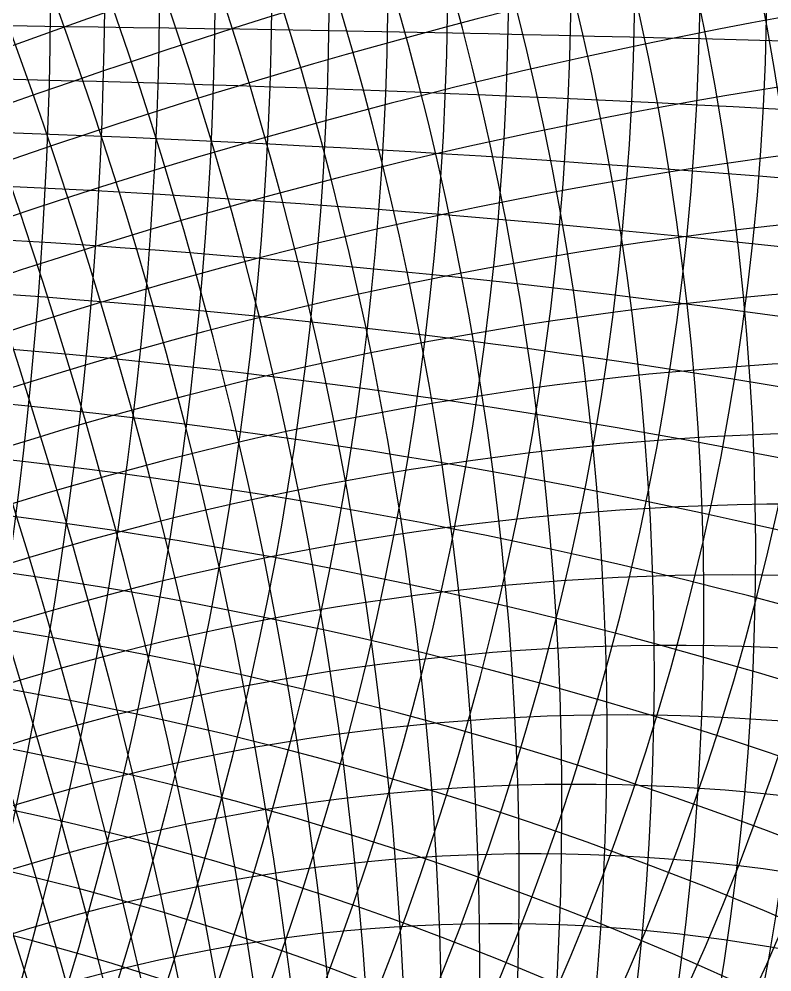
# Model space of a CAD drawing. Header units: millimetres. Extents: x -78 to 78, y -78 to 97.
# Drawn here: x 19.59 to 42.99, y -31.05 to -1.44 of the extents above; entities that cross this region are included whole.
import ezdxf

# ---------------------------------------------------------------- set-up
doc = ezdxf.new("R2010")
doc.units = ezdxf.units.MM
for name, color, linetype in [('CUT_OUTER', 1, 'Continuous'), ('ENGRAVE', 7, 'Continuous'), ('ENGRAVE_FINE', 8, 'Continuous')]:
    doc.layers.add(name, color=color, linetype=linetype)

msp = doc.modelspace()

# ---------------------------------------------------------------- linework, layer by layer
at = {"layer": 'CUT_OUTER'}
msp.add_arc((-0.00017393234294863562, -0.0001686763787138153), 77.99983025975939, 178.59362299842036, 0.21967956207333827, dxfattribs=at)
at = {"layer": 'ENGRAVE'}
for radius in [76.44, 76.44, 74.3925, 70.59, 70.59, 70.59]:
    msp.add_circle((0, 0), radius, dxfattribs=at)
for centre, radius, start, end in [((-12.44692156821052, -3.713695305172397e-15), 71.67896453301472, 279.99999983752946, 80.00000016247054), ((-40.75515550209566, -6.0314697031531956e-15), 81.51031100419135, 299.99999995038047, 60.00000004961953), ((-25.69265883685124, -1.380310178315258e-14), 75.12030895907465, 289.99999992129074, 70.00000007870926), ((-84.12588610122516, 6.2974671753462065e-15), 109.81854493807639, 319.9999999759614, 40.00000002403863), ((-59.23204296480422, 8.69569695084462e-15), 92.14870055396557, 309.9999999658587, 50.000000034141294), ((1.375842523396063e-15, -406.51160840511), 400.335783646815, 79.99999999494844, 100.00000000505156), ((-0, -206.39135260751235), 193.9444310393018, 69.99999998957287, 110.00000001042713), ((6.266588501540579e-15, -141.18000000000006), 122.26546650628711, 59.99999998346016, 120.00000001653984), ((-0, -109.81854493807663), 84.1258861012254, 49.99999997596183, 130.00000002403817)]:
    msp.add_arc(centre, radius, start, end, dxfattribs=at)
at = {"layer": 'ENGRAVE_FINE'}
for centre, radius, start, end in [((-3.082025959911802, 5.415987276372438e-15), 70.6572500456787, 272.49999934385437, 87.50000065614563), ((-6.175824758294944, 6.029178398724361e-15), 70.85964233218488, 274.99999967255303, 85.00000032744697), ((-9.293349804694284, 3.3491267437095398e-15), 71.19911832735298, 277.4999997823977, 82.50000021760229), ((-15.649426235965095, 0), 72.30389091546118, 282.4999998707774, 77.5000001292226), ((-49.427650122223376, 2.4152397446285915e-15), 86.17447822067115, 304.9999999590866, 55.00000004091339), ((-44.97078971040091, -2.20410730087584e-15), 83.69778985837738, 302.4999999550316, 57.500000044968374), ((-36.7468280984478, -3.66534094975255e-15), 79.58189162929514, 297.49999994496807, 62.50000005503193), ((-32.91665758916136, 1.0015096151802898e-14), 77.8874472995623, 294.9999999385643, 65.00000006143568), ((-29.239335367916734, 6.0750499840995744e-15), 76.40606541864004, 292.4999999308377, 67.5000000691623), ((-22.25694150696743, 5.011441839349447e-15), 74.0156709436898, 287.49999990914034, 72.50000009085966), ((-18.91453349371293, -9.084469798944915e-15), 73.08014557514775, 284.9999998930846, 75.00000010691542), ((-110.80410488872333, -8.462032084112797e-15), 131.37921357730525, 327.4999999817494, 32.5000000182506), ((-100.81296779592581, -1.5294228214124683e-14), 123.06990930289327, 324.9999999799404, 35.00000002005959), ((-91.99467906886069, 0), 115.95675520202639, 322.49999997801774, 37.50000002198226), ((-77.03546709047984, -5.7315303067645164e-15), 104.48641677198239, 317.499999973749, 42.50000002625097), ((-70.58999999999996, -6.964251032315218e-15), 99.82933536791674, 314.99999997135205, 45.000000028647946), ((-64.6838175738899, -1.588055486679016e-14), 95.74416094954442, 312.49999996873635, 47.50000003126365), ((-54.16561208143473, 0), 88.97674770498449, 307.49999996266547, 52.50000003733453), ((-2.8246125246337073, -1.2330645170685792), 70.65725004567884, 296.0833326771901, 111.08333398947684), ((-5.660014610234326, -2.470839140272757), 70.85964233218493, 298.5833330058865, 108.58333366078), ((-8.517161307392657, -3.7181062190670273), 71.19911832735299, 301.0833331157312, 106.08333355093578), ((-11.407344069128323, -4.979794956994596), 71.67896453301478, 303.5833331708634, 103.58333349580357), ((-14.342372817230052, -6.261060891453944), 72.30389091546121, 306.0833332041109, 101.08333346255563), ((-17.334775533646717, -7.567373023901744), 73.08014557514785, 308.58333322641806, 98.58333344024845), ((-20.39802278057919, -8.904611832502653), 74.0156709436899, 311.0833332424738, 96.08333342419269), ((2.8246125246336855, 1.2330645170685683), 70.65725004567881, 116.08333267718967, 291.08333398947775), ((5.660014610234307, 2.4708391402727363), 70.85964233218493, 118.58333300588652, 288.58333366078), ((8.517161307392596, 3.718106219067017), 71.19911832735295, 121.08333311573074, 286.08333355093623), ((11.407344069128397, 4.979794956994613), 71.67896453301485, 123.5833331708634, 283.5833334958031), ((14.342372817230132, 6.261060891453964), 72.30389091546128, 126.08333320411134, 281.0833334625552), ((17.334775533646628, 7.567373023901702), 73.08014557514777, 128.58333322641806, 278.5833334402489), ((20.3980227805792, 8.90461183250264), 74.01567094368993, 131.08333324247383, 276.0833334241927), ((23.546786070479563, 10.279182061715845), 75.12030895907466, 133.58333325462377, 273.58333341204275), ((26.7972411544978, 11.698145120710194), 76.40606541864005, 136.0833332641712, 271.0833334024953), ((30.16743028928951, 13.169377228363828), 77.88744729956224, 138.5833332718978, 268.58333339476917), ((33.677701692818744, 14.701761254570643), 79.58189162929526, 141.08333327830155, 266.0833333883654), ((37.35125017503189, 16.305422728717616), 81.51031100419137, 143.5833332837135, 263.583333382953), ((41.21479102087008, 17.99202401852319), 83.69778985837746, 146.0833332883651, 261.0833333783014), ((45.2994106520874, 19.775135680406414), 86.17447822067119, 148.5833332924201, 258.5833333742469), ((49.64165398984603, 21.670711139897737), 88.97674770498463, 151.0833332959985, 256.083333370668), ((54.284932247231325, 23.69770125345333), 92.14870055396561, 153.5833332991922, 253.58333336747432), ((59.28136999389557, 25.87886063139407), 95.74416094954437, 156.08333330206938, 251.08333336459714), ((64.69426302937117, 28.241820605027275), 99.82933536791681, 158.58333330468554, 248.58333336198143), ((70.6013992143642, 30.82053891193956), 104.48641677198242, 161.0833333070825, 246.08333335958446), ((77.09962038548767, 33.657291167442374), 109.81854493807634, 163.58333330929486, 243.58333335737166), ((84.31120505713942, 36.8054571877012), 115.95675520202661, 166.08333331135123, 241.08333335531574), ((92.39298279304668, 40.33349980383818), 123.06990930289355, 168.5833333132739, 238.58333335339262), ((101.54965159944913, 44.33077847525084), 131.37921357730553, 171.08333331508243, 236.0833333515841), ((112.05375052509568, 48.91626818615285), 141.18000000000004, 173.58333331679364, 233.58333334987333), ((124.27652299699338, 54.25203261538339), 152.8753914504321, 176.08333331842027, 231.0833333482467), ((138.73729478375174, 60.56477973527031), 167.03016975473452, 178.5833333199746, 228.58333334669192), ((-23.54678607047946, -10.279182061715815), 75.12030895907456, 313.58333325462377, 93.5833334120432), ((-26.797241154497843, -11.69814512071021), 76.4060654186401, 316.0833332641712, 91.08333340249533), ((-64.69426302937109, -28.241820605027268), 99.82933536791673, 338.58333330468554, 68.58333336198143), ((-59.28136999389548, -25.878860631394033), 95.74416094954427, 336.0833333020694, 71.08333336459714), ((-54.2849322472312, -23.69770125345326), 92.14870055396548, 333.5833332991922, 73.58333336747478), ((-49.641653989845885, -21.670711139897676), 88.97674770498448, 331.0833332959985, 76.08333337066802), ((-45.299410652087325, -19.77513568040638), 86.1744782206711, 328.58333329241964, 78.58333337424688), ((-41.21479102086996, -17.992024018523146), 83.69778985837735, 326.0833332883651, 81.0833333783014), ((-37.35125017503181, -16.305422728717588), 81.51031100419128, 323.5833332837135, 83.58333338295301), ((-33.677701692818566, -14.701761254570561), 79.58189162929506, 321.0833332783011, 86.08333338836542), ((-30.167430289289562, -13.16937722836384), 77.8874472995623, 318.5833332718978, 88.58333339476917), ((156.1857672132402, 68.18178633076482), 184.46055938124695, 181.08333332146708, 226.08333334519943), ((177.7460268414548, 77.59376439660053), 206.39135260751192, 183.58333332290636, 223.58333334376016), ((205.18398836667149, 89.57161144017854), 234.74771725843192, 186.0833333243006, 221.0833333423659), ((241.44227658383784, 105.39990939620738), 272.73881631098124, 188.58333332565712, 218.5833333410094), ((291.81696238473376, 127.39062036199462), 326.1417756002241, 191.08333332698226, 216.08333333968426), ((366.89939775203754, 160.1673237501955), 406.5116084051079, 193.58333332828192, 213.5833333383846), ((491.4017144750685, 214.51792501148185), 540.810995857396, 196.08333332956158, 211.08333333710493), ((739.4588101143111, 322.80548664066447), 809.9294180118345, 198.58333333082714, 208.58333333583982), ((1481.742232753251, 646.8440377983956), 1618.3170893430995, 201.0833333320827, 206.08333333458427), ((-1481.742232753267, -646.8440377984025), 1618.3170893431168, 21.083333332082702, 26.083333334584268), ((-739.4588101143141, -322.80548664066583), 809.9294180118378, 18.583333330827145, 28.583333335839825), ((-491.4017144750671, -214.51792501148122), 540.8109958573946, 16.083333329561583, 31.083333337104932), ((-366.89939775203794, -160.16732375019572), 406.51160840510835, 13.583333328281924, 33.58333333838459), ((-291.81696238473444, -127.39062036199493), 326.1417756002249, 11.083333326982256, 36.08333333968426), ((-241.4422765838374, -105.39990939620718), 272.7388163109808, 8.583333325657122, 38.58333334100939), ((-205.18398836667222, -89.57161144017886), 234.74771725843271, 6.083333324300611, 41.083333342365904), ((-177.7460268414554, -77.59376439660082), 206.39135260751257, 3.5833333229063555, 43.58333334376016), ((-156.1857672132404, -68.18178633076492), 184.46055938124718, 1.0833333214670802, 46.083333345199435), ((-138.73729478375222, -60.56477973527049), 167.03016975473503, 358.5833333199746, 48.583333346691916), ((-124.27652299699389, -54.252032615383584), 152.87539145043263, 356.0833333184203, 51.08333334824624), ((-112.05375052509577, -48.91626818615295), 141.18000000000015, 353.58333331679364, 53.58333334987333), ((-101.54965159944942, -44.330778475251), 131.37921357730585, 351.0833333150829, 56.08333335158409), ((-92.3929827930465, -40.33349980383811), 123.06990930289336, 348.5833333132739, 58.58333335339262), ((-84.31120505713926, -36.80545718770115), 115.95675520202646, 346.0833333113512, 61.083333355315744), ((-77.09962038548771, -33.65729116744239), 109.81854493807639, 343.58333330929486, 63.58333335737166), ((-70.60139921436401, -30.820538911939515), 104.48641677198222, 341.0833333070825, 66.08333335958446), ((-82.57355935359531, 189.1533709105835), 193.9444310393018, 273.58333332290636, 313.58333334376016), ((-93.91844338082342, 215.14138781500915), 223.88287709881945, 276.0833333243006, 311.0833333423659), ((-109.11801561527464, 249.95943789123103), 263.4454665062876, 278.5833333256571, 308.5833333410094), ((-130.48360275260814, 298.9021365001711), 318.4109132735047, 281.08333332698226, 306.08333333968426), ((-162.63816289046912, 372.5594123622739), 400.3357836468152, 283.5833333282819, 303.5833333383846), ((-216.36899173014237, 495.64200049829407), 536.1842828172693, 286.0833333295616, 301.08333333710493), ((-324.0385511577344, 742.2834226389477), 806.847392051926, 288.58333333082714, 298.5833333358398), ((-647.4602765161886, 1483.1538665942614), 1616.776810063754, 291.0833333320827, 296.08333333458427), ((647.4602765161817, -1483.1538665942453), 1616.7768100637363, 111.0833333320827, 116.08333333458427), ((324.03855115773183, -742.2834226389417), 806.8473920519194, 108.58333333082714, 118.58333333583982), ((216.3689917301418, -495.64200049829276), 536.1842828172678, 106.08333332956158, 121.08333333710493), ((162.63816289046906, -372.5594123622736), 400.33578364681483, 103.58333332828192, 123.58333333838459), ((130.48360275260782, -298.9021365001703), 318.41091327350387, 101.08333332698226, 126.08333333968426), ((109.11801561527462, -249.959437891231), 263.4454665062875, 98.58333332565712, 128.5833333410094), ((93.9184433808232, -215.1413878150087), 223.88287709881894, 96.08333332430061, 131.0833333423659), ((82.57355935359529, -189.1533709105835), 193.9444310393018, 93.58333332290636, 133.58333334376016), ((73.79943372642231, -169.05425622829452), 170.4193353679167, 91.08333332146708, 136.0833333451999), ((-4.070423802004224e-15, -1618.3170893431081), 1616.7768100637606, 87.49999999874922, 92.50000000125078), ((66.82584062672446, -153.07966760098228), 151.3807435187699, 88.5833333199746, 138.58333334669192), ((-0, -809.9294180118337), 806.8473920519218, 84.99999999749366, 95.00000000250634), ((3.645024605606706e-15, -540.8109958573962), 536.1842828172685, 82.49999999622855, 97.50000000377145), ((61.16276215138721, -140.10710844613016), 135.60212834289453, 86.08333331842027, 141.0833333482467), ((56.4836412100546, -129.38852605874237), 122.26546650628717, 83.58333331679364, 143.58333334987333), ((1.443061403384414e-14, -326.14177560022466), 318.41091327350466, 77.49999999364877, 102.50000000635123), ((-2.8043819583288866e-15, -272.73881631098175), 263.44546650628746, 74.99999999232364, 105.00000000767636), ((52.5625185023349, -120.40630967222151), 110.80410488872337, 81.08333331508243, 146.0833333515841), ((-4.868366007782837e-15, -234.74771725843246), 223.88287709881914, 72.49999999096713, 107.50000000903287), ((49.23811163634068, -112.79100557362554), 100.81296779592581, 78.5833333132739, 148.58333335339262), ((-7.817926231842629e-15, -184.46055938124678), 170.41933536791672, 67.4999999881336, 112.5000000118664), ((46.39226347013309, -106.27194816648675), 91.99467906886075, 76.08333331135123, 151.08333335531574), ((-3.587350814991408e-15, -167.03016975473503), 151.3807435187699, 64.99999998664111, 115.00000001335889), ((43.93647322915833, -100.64640645596745), 84.12588610122538, 73.58333330929486, 153.58333335737166), ((-3.334109549252446e-15, -152.87539145043198), 135.60212834289445, 62.49999998508679, 117.50000001491321), ((41.80318229404222, -95.75962217938981), 77.03546709047988, 71.08333330708251, 156.08333335958446), ((-7.930946585543165e-15, -131.3792135773055), 110.80410488872357, 57.4999999817494, 122.5000000182506), ((39.93996572573749, -91.4915041838689), 70.58999999999993, 68.58333330468554, 158.58333336198143), ((1.899403707436652e-15, -123.06990930289315), 100.8129677959257, 54.99999997994041, 125.00000002005959), ((38.30555910916408, -87.74752701510515), 64.68381757388993, 66.08333330206983, 161.08333336459714), ((1.835448234434506e-15, -115.95675520202644), 91.99467906886073, 52.49999997801774, 127.50000002198226), ((36.86707848181715, -84.45236253652084), 59.23204296480422, 63.58333329919219, 163.58333336747478), ((-0, -104.48641677198245), 77.0354670904799, 47.49999997374903, 132.50000002625097), ((35.598035794063556, -81.54533389324648), 54.16561208143485, 61.0833332959985, 166.08333337066802), ((-6.964251032315228e-15, -99.82933536791691), 70.59000000000013, 44.999999971352054, 135.00000002864795), ((34.476896934976956, -78.97711234490592), 49.427650122223305, 58.58333329241964, 168.58333337424688)]:
    msp.add_arc(centre, radius, start, end, dxfattribs=at)

doc.saveas('drawing.dxf')
